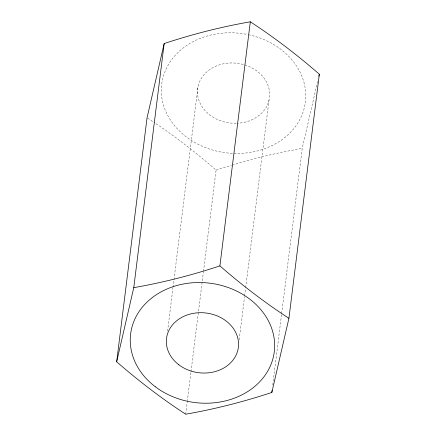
<?xml version="1.0" encoding="UTF-8"?>
<svg xmlns="http://www.w3.org/2000/svg" width="436" height="436" viewBox="0 0 436 436"><rect width="100%" height="100%" fill="white"/><g stroke="black" fill="none" stroke-linecap="round" stroke-linejoin="round"><path stroke-width="0.33" stroke-dasharray="2.18 1.64" d="M167.571 331.142L172.95 287.94M173.032 287.264L198.086 86.121M185.692 414.2L187.208 402.063M187.289 401.387L190.903 372.393M190.984 371.717L203.416 271.917M203.498 271.241L216.098 170.089C196.712 153.385 176.673 137.378 155.303 123.268M239.173 339.753L244.552 296.556M244.64 295.88L245.561 288.452M245.648 287.782L269.017 100.133M272.751 385.037L281.569 314.231M281.656 313.555L302.235 148.344L317.762 80.796M216.098 170.089L231.603 165.271M232.246 165.07C255.153 157.876 278.62 152.611 302.235 148.344M147.619 118.063L154.758 122.898M248.411 34.689A72.387 60.152 7.1 0 1 287.624 135.155A72.387 60.152 7.1 0 1 165.206 109.992A72.387 60.152 7.1 0 1 247.098 34.422M236.192 123.295A36.193 30.073 7.1 0 1 200.854 79.096A36.193 30.073 7.1 0 1 262.908 76.698A36.193 30.073 7.1 0 1 237.527 123.246"/><path stroke-width="0.65" d="M116.663 361.804L147.068 117.693L164.17 43.546C192.331 34.27 221.096 26.879 250.308 21.8C274.549 37.578 297.521 55.219 319.337 74.196L288.932 318.307L271.83 392.455C243.67 401.73 214.904 409.121 185.692 414.2C161.451 398.422 138.479 380.781 116.663 361.804L133.765 287.656L164.17 43.546M288.932 318.307C264.69 302.535 241.718 284.888 219.902 265.911L250.308 21.8M271.83 392.455L272.08 390.433M318.863 76.18L319.337 74.196M219.902 265.911C191.742 275.187 162.982 282.577 133.765 287.656M155.254 386.705A72.387 60.152 7.1 0 0 273.377 356.882A72.387 60.152 7.1 0 0 178.711 285.024A72.387 60.152 7.1 0 0 155.254 386.705M178.847 364.79A36.193 30.073 7.1 0 0 237.914 349.879A36.193 30.073 7.1 0 0 190.576 313.947A36.193 30.073 7.1 0 0 178.847 364.79"/></g></svg>
